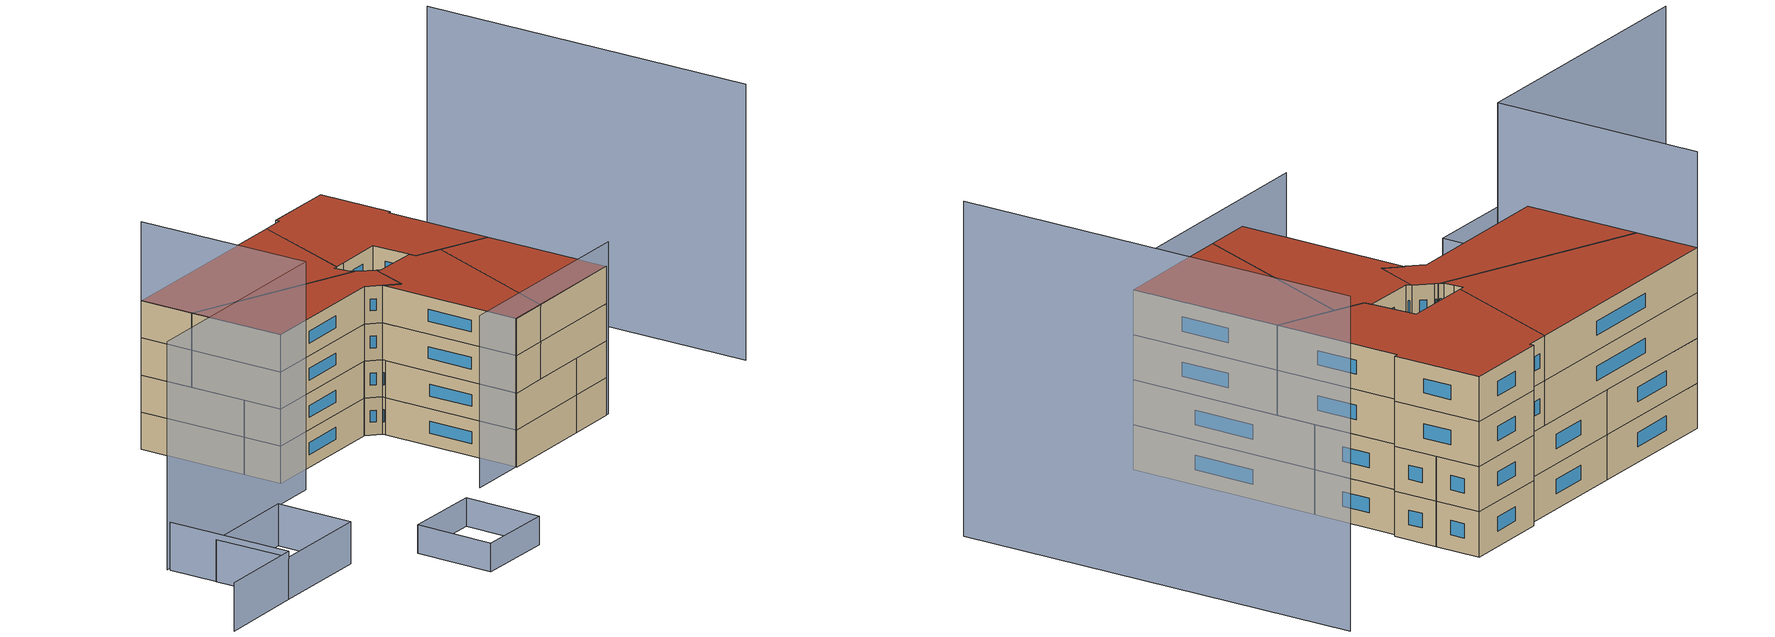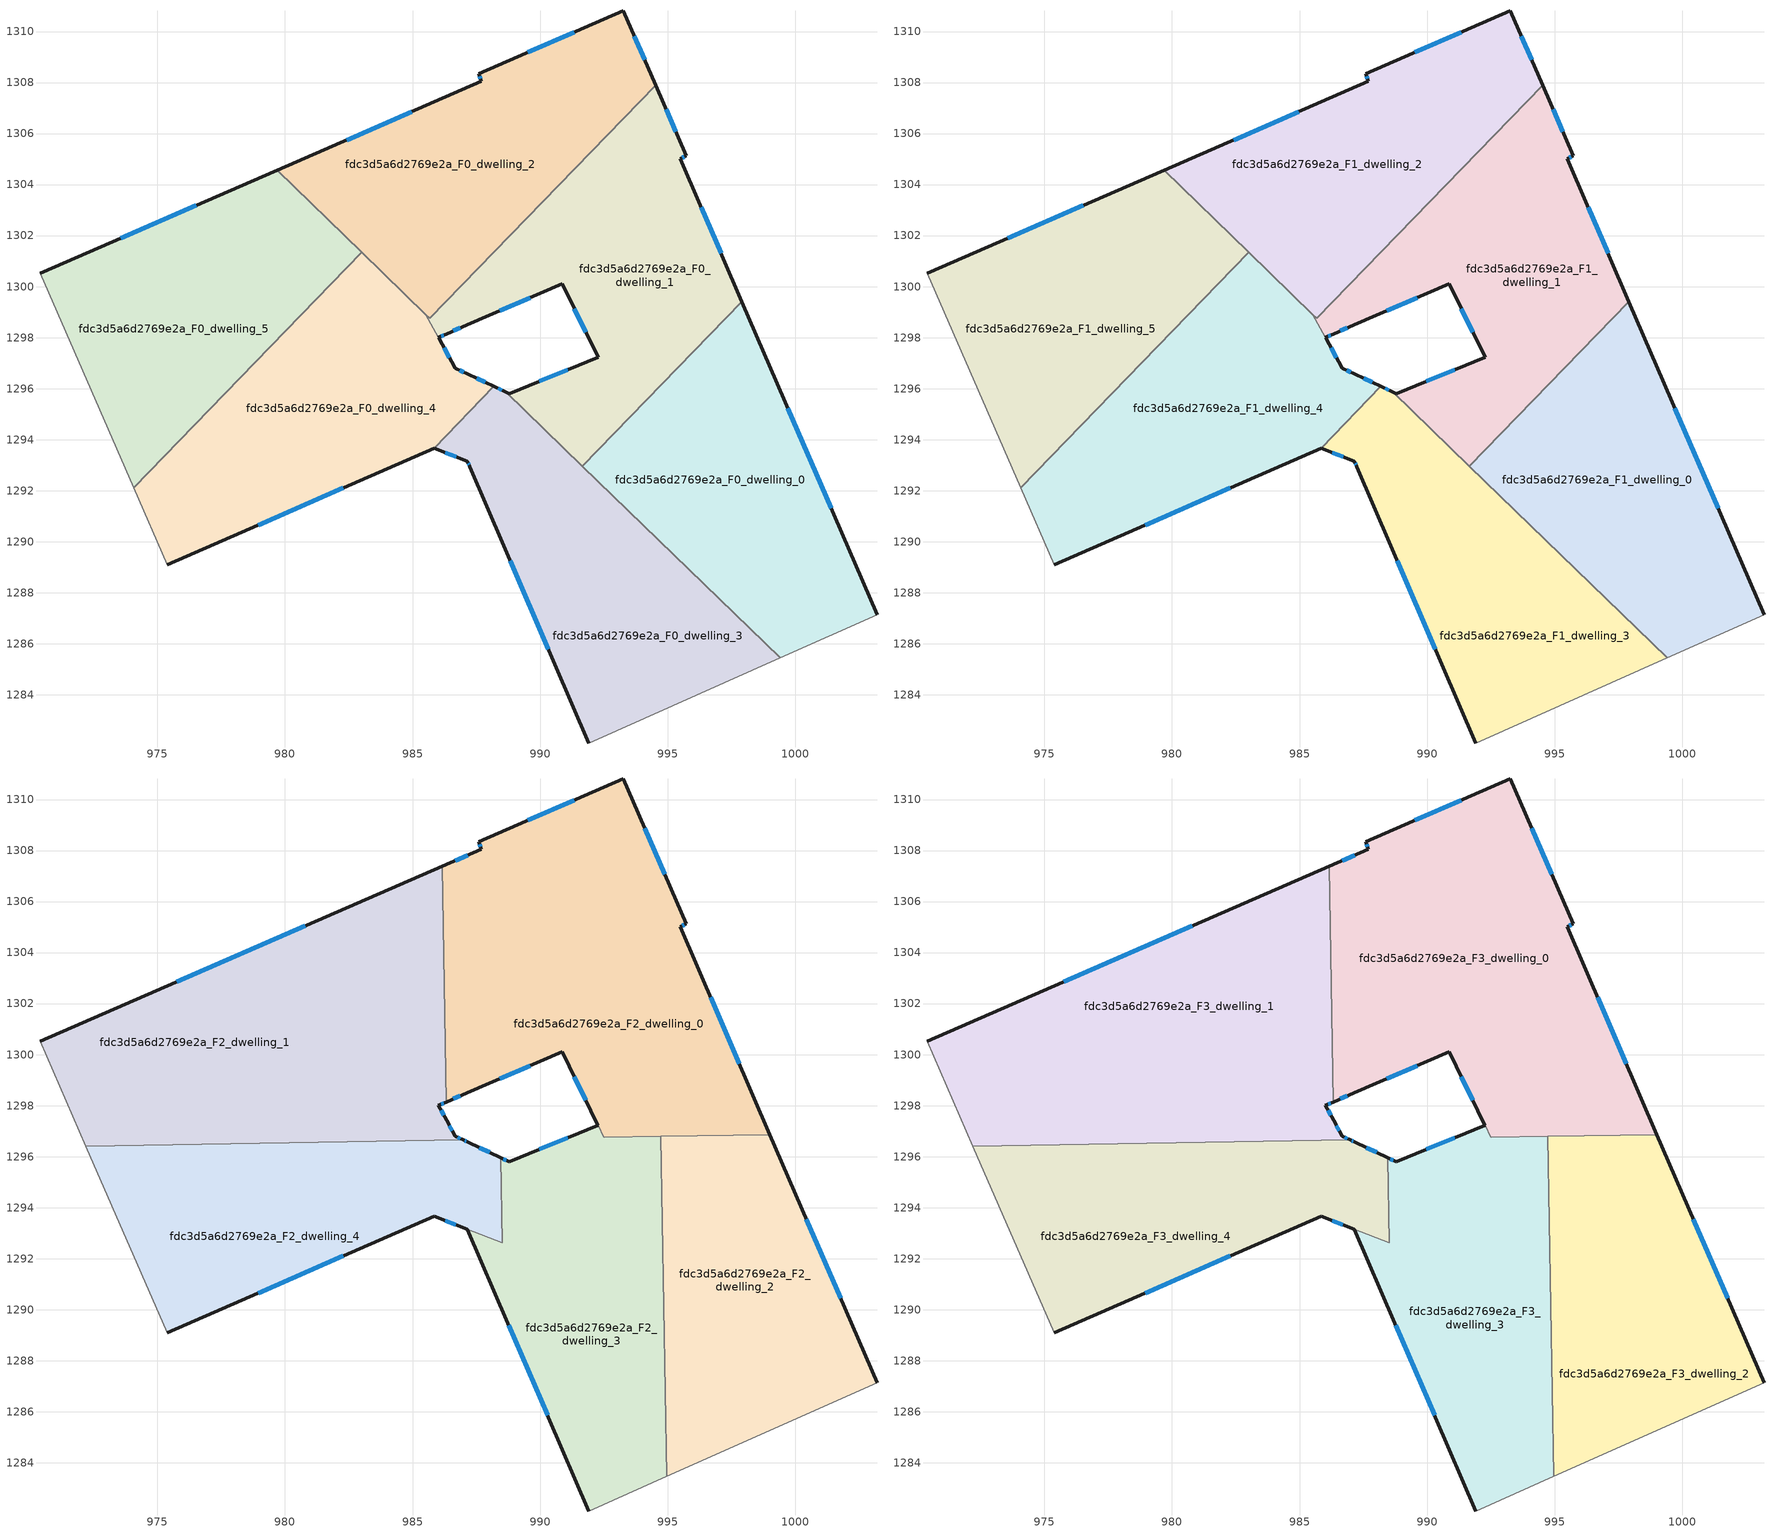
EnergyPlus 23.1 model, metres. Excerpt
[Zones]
fdc3d5a6d2769e2a_F0_dwelling_0
 floor ground (EU_floor_Construction): 997.92,1299.41 1003.21,1287.13 999.42,1285.44 991.66,1292.96 z0
 wall outside (EU_wall_Construction): 1003.21,1287.13 997.92,1299.41 z0:3
 wall adiabatic (EU_wall_Construction): 999.42,1285.44 1003.21,1287.13 z0:3
 wall to fdc3d5a6d2769e2a_F0_dwelling_1 (EU_wall_Construction): 997.92,1299.41 991.66,1292.96 z0:3
 wall to fdc3d5a6d2769e2a_F0_dwelling_3 (EU_wall_Construction): 991.66,1292.96 999.42,1285.44 z0:3
 window (EU_Window_Construction): 1001.41,1291.31 999.72,1295.23 z1.02:1.98
fdc3d5a6d2769e2a_F0_dwelling_1
 floor ground (EU_floor_Construction): 994.53,1307.9 995.74,1305.13 995.5,1305.01 997.92,1299.41 991.66,1292.96 988.67,1295.86 988.79,1295.8 992.27,1297.23 990.87,1300.12 987.15,1298.5 986.32,1298.14 986.02,1298.01 985.52,1298.91 985.67,1298.76 z0
 wall outside (EU_wall_Construction): 997.92,1299.41 995.5,1305.01 995.74,1305.13 994.53,1307.9 / 986.02,1298.01 986.32,1298.14 987.15,1298.5 990.87,1300.12 992.27,1297.23 988.79,1295.8 988.67,1295.86 z0:3
 wall to fdc3d5a6d2769e2a_F0_dwelling_2 (EU_wall_Construction): 994.53,1307.9 985.67,1298.76 985.53,1298.91 z0:3
 wall to fdc3d5a6d2769e2a_F0_dwelling_4 (EU_wall_Construction): 985.52,1298.9 986.02,1298.01 z0:3
 wall to fdc3d5a6d2769e2a_F0_dwelling_3 (EU_wall_Construction): 988.67,1295.86 991.66,1292.96 z0:3
 window (EU_Window_Construction): 995.33,1306.07 994.94,1306.96 / 995.58,1305.05 995.66,1305.09 / 997.09,1301.32 996.32,1303.11 / 991.09,1296.75 989.97,1296.29 / 991.35,1299.14 991.8,1298.21 / 988.42,1299.05 989.61,1299.57 / 986.6,1298.26 986.87,1298.38 / 986.12,1298.05 986.22,1298.09 z1.02:1.98
fdc3d5a6d2769e2a_F0_dwelling_2
 floor ground (EU_floor_Construction): 993.26,1310.81 994.53,1307.9 985.67,1298.76 979.69,1304.56 987.69,1308.04 987.6,1308.35 z0
 wall outside (EU_wall_Construction): 994.53,1307.9 993.26,1310.81 987.6,1308.35 987.69,1308.04 979.69,1304.56 z0:3
 wall to fdc3d5a6d2769e2a_F0_dwelling_5 (EU_wall_Construction): 979.69,1304.56 983.02,1301.34 z0:3
 wall to fdc3d5a6d2769e2a_F0_dwelling_4 (EU_wall_Construction): 983.02,1301.34 985.52,1298.9 z0:3
 window (EU_Window_Construction): 991.33,1309.97 989.52,1309.19 / 994.09,1308.89 993.69,1309.82 / 984.97,1306.86 982.41,1305.75 / 987.63,1308.24 987.66,1308.15 z1.02:1.98
fdc3d5a6d2769e2a_F0_dwelling_3
 floor ground (EU_floor_Construction): 999.42,1285.44 991.92,1282.11 987.25,1292.95 987.15,1293.15 985.84,1293.67 988.19,1296.09 988.67,1295.86 z0
 wall outside (EU_wall_Construction): 988.67,1295.86 988.19,1296.09 / 985.84,1293.67 987.15,1293.15 987.25,1292.95 991.92,1282.11 z0:3
 wall to fdc3d5a6d2769e2a_F0_dwelling_4 (EU_wall_Construction): 988.19,1296.09 985.84,1293.67 z0:3
 wall adiabatic (EU_wall_Construction): 991.92,1282.11 999.42,1285.44 z0:3
 window (EU_Window_Construction): 988.51,1295.93 988.35,1296.01 / 988.84,1289.26 990.33,1285.79 / 987.18,1293.08 987.22,1293.02 / 986.29,1293.49 986.71,1293.33 z1.02:1.98
fdc3d5a6d2769e2a_F0_dwelling_4
 floor ground (EU_floor_Construction): 985.52,1298.9 986.02,1298 986.67,1296.81 987.18,1296.56 988.19,1296.09 985.84,1293.67 975.39,1289.1 974.07,1292.11 983.02,1301.34 z0
 wall outside (EU_wall_Construction): 988.19,1296.09 987.18,1296.56 986.67,1296.81 986.02,1298 / 975.39,1289.1 985.84,1293.67 z0:3
 wall adiabatic (EU_wall_Construction): 974.07,1292.11 975.39,1289.1 z0:3
 wall to fdc3d5a6d2769e2a_F0_dwelling_5 (EU_wall_Construction): 983.02,1301.34 974.07,1292.11 z0:3
 window (EU_Window_Construction): 986.45,1297.21 986.24,1297.6 / 987.01,1296.65 986.85,1296.73 / 987.85,1296.25 987.52,1296.4 / 978.94,1290.65 982.29,1292.11 z1.02:1.98
fdc3d5a6d2769e2a_F0_dwelling_5
 floor ground (EU_floor_Construction): 983.02,1301.34 974.07,1292.11 970.4,1300.52 979.69,1304.56 z0
 wall outside (EU_wall_Construction): 979.69,1304.56 970.4,1300.52 z0:3
 wall adiabatic (EU_wall_Construction): 970.4,1300.52 974.07,1292.11 z0:3
 window (EU_Window_Construction): 976.53,1303.19 973.56,1301.9 z1.02:1.98
fdc3d5a6d2769e2a_F1_dwelling_0
 floor to fdc3d5a6d2769e2a_F0_dwelling_0 (EU_floor_Construction): 997.92,1299.41 1003.21,1287.13 999.42,1285.44 991.66,1292.96 z3
 wall outside (EU_wall_Construction): 1003.21,1287.13 997.92,1299.41 z3:6
 wall adiabatic (EU_wall_Construction): 999.42,1285.44 1003.21,1287.13 z3:6
 wall to fdc3d5a6d2769e2a_F1_dwelling_1 (EU_wall_Construction): 997.92,1299.41 991.66,1292.96 z3:6
 wall to fdc3d5a6d2769e2a_F1_dwelling_3 (EU_wall_Construction): 991.66,1292.96 999.42,1285.44 z3:6
 window (EU_Window_Construction): 1001.41,1291.31 999.72,1295.23 z4.02:4.98
fdc3d5a6d2769e2a_F1_dwelling_1
 floor to fdc3d5a6d2769e2a_F0_dwelling_1 (EU_floor_Construction): 994.53,1307.9 995.74,1305.13 995.5,1305.01 997.92,1299.41 991.66,1292.96 988.67,1295.86 988.79,1295.8 992.27,1297.23 990.87,1300.12 987.15,1298.5 986.32,1298.14 986.02,1298.01 985.52,1298.91 985.67,1298.76 z3
 wall outside (EU_wall_Construction): 997.92,1299.41 995.5,1305.01 995.74,1305.13 994.53,1307.9 / 986.02,1298.01 986.32,1298.14 987.15,1298.5 990.87,1300.12 992.27,1297.23 988.79,1295.8 988.67,1295.86 z3:6
 wall to fdc3d5a6d2769e2a_F1_dwelling_2 (EU_wall_Construction): 994.53,1307.9 985.67,1298.76 985.53,1298.91 z3:6
 wall to fdc3d5a6d2769e2a_F1_dwelling_4 (EU_wall_Construction): 985.52,1298.9 986.02,1298.01 z3:6
 wall to fdc3d5a6d2769e2a_F1_dwelling_3 (EU_wall_Construction): 988.67,1295.86 991.66,1292.96 z3:6
 window (EU_Window_Construction): 995.33,1306.07 994.94,1306.96 / 995.58,1305.05 995.66,1305.09 / 997.09,1301.32 996.32,1303.11 / 991.09,1296.75 989.97,1296.29 / 991.35,1299.14 991.8,1298.21 / 988.42,1299.05 989.61,1299.57 / 986.6,1298.26 986.87,1298.38 / 986.12,1298.05 986.22,1298.09 z4.02:4.98
fdc3d5a6d2769e2a_F1_dwelling_2
 floor to fdc3d5a6d2769e2a_F0_dwelling_2 (EU_floor_Construction): 993.26,1310.81 994.53,1307.9 985.67,1298.76 979.69,1304.56 987.69,1308.04 987.6,1308.35 z3
 wall outside (EU_wall_Construction): 994.53,1307.9 993.26,1310.81 987.6,1308.35 987.69,1308.04 979.69,1304.56 z3:6
 wall to fdc3d5a6d2769e2a_F1_dwelling_5 (EU_wall_Construction): 979.69,1304.56 983.02,1301.34 z3:6
 wall to fdc3d5a6d2769e2a_F1_dwelling_4 (EU_wall_Construction): 983.02,1301.34 985.52,1298.9 z3:6
 window (EU_Window_Construction): 991.33,1309.97 989.52,1309.19 / 994.09,1308.89 993.69,1309.82 / 984.97,1306.86 982.41,1305.75 / 987.63,1308.24 987.66,1308.15 z4.02:4.98
fdc3d5a6d2769e2a_F1_dwelling_3
 floor to fdc3d5a6d2769e2a_F0_dwelling_3 (EU_floor_Construction): 999.42,1285.44 991.92,1282.11 987.25,1292.95 987.15,1293.15 985.84,1293.67 988.19,1296.09 988.67,1295.86 z3
 wall outside (EU_wall_Construction): 988.67,1295.86 988.19,1296.09 / 985.84,1293.67 987.15,1293.15 987.25,1292.95 991.92,1282.11 z3:6
 wall to fdc3d5a6d2769e2a_F1_dwelling_4 (EU_wall_Construction): 988.19,1296.09 985.84,1293.67 z3:6
 wall adiabatic (EU_wall_Construction): 991.92,1282.11 999.42,1285.44 z3:6
 window (EU_Window_Construction): 988.51,1295.93 988.35,1296.01 / 988.84,1289.26 990.33,1285.79 / 987.18,1293.08 987.22,1293.02 / 986.29,1293.49 986.71,1293.33 z4.02:4.98
fdc3d5a6d2769e2a_F1_dwelling_4
 floor to fdc3d5a6d2769e2a_F0_dwelling_4 (EU_floor_Construction): 985.52,1298.9 986.02,1298 986.67,1296.81 987.18,1296.56 988.19,1296.09 985.84,1293.67 975.39,1289.1 974.07,1292.11 983.02,1301.34 z3
 wall outside (EU_wall_Construction): 988.19,1296.09 987.18,1296.56 986.67,1296.81 986.02,1298 / 975.39,1289.1 985.84,1293.67 z3:6
 wall adiabatic (EU_wall_Construction): 974.07,1292.11 975.39,1289.1 z3:6
 wall to fdc3d5a6d2769e2a_F1_dwelling_5 (EU_wall_Construction): 983.02,1301.34 974.07,1292.11 z3:6
 window (EU_Window_Construction): 986.45,1297.21 986.24,1297.6 / 987.01,1296.65 986.85,1296.73 / 987.85,1296.25 987.52,1296.4 / 978.94,1290.65 982.29,1292.11 z4.02:4.98
fdc3d5a6d2769e2a_F1_dwelling_5
 floor to fdc3d5a6d2769e2a_F0_dwelling_5 (EU_floor_Construction): 983.02,1301.34 974.07,1292.11 970.4,1300.52 979.69,1304.56 z3
 wall outside (EU_wall_Construction): 979.69,1304.56 970.4,1300.52 z3:6
 wall adiabatic (EU_wall_Construction): 970.4,1300.52 974.07,1292.11 z3:6
 window (EU_Window_Construction): 976.53,1303.19 973.56,1301.9 z4.02:4.98
fdc3d5a6d2769e2a_F2_dwelling_0
 floor to fdc3d5a6d2769e2a_F1_dwelling_1 (EU_floor_Construction): 994.53,1307.9 995.74,1305.13 995.5,1305.01 997.91,1299.41 995.39,1296.81 992.51,1296.76 990.87,1300.12 987.15,1298.5 986.32,1298.14 986.3,1299.41 z6
 floor to fdc3d5a6d2769e2a_F1_dwelling_2 (EU_floor_Construction): 993.26,1310.81 994.53,1307.9 986.3,1299.41 986.16,1307.38 987.69,1308.04 987.6,1308.35 z6
 floor to fdc3d5a6d2769e2a_F1_dwelling_0 (EU_floor_Construction): 997.91,1299.41 999.01,1296.87 995.39,1296.81 z6
 wall outside (EU_wall_Construction): 986.32,1298.14 987.15,1298.5 990.87,1300.12 992.27,1297.24 / 999.01,1296.87 995.5,1305.01 995.74,1305.13 993.26,1310.81 987.6,1308.35 987.69,1308.04 986.16,1307.38 z6:9
 wall to fdc3d5a6d2769e2a_F2_dwelling_1 (EU_wall_Construction): 986.16,1307.38 986.32,1298.14 z6:9
 wall to fdc3d5a6d2769e2a_F2_dwelling_3 (EU_wall_Construction): 992.27,1297.23 992.5,1296.76 / 992.51,1296.76 994.74,1296.79 z6:9
 wall to fdc3d5a6d2769e2a_F2_dwelling_2 (EU_wall_Construction): 994.74,1296.79 999.01,1296.87 z6:9
 window (EU_Window_Construction): 991.35,1299.14 991.79,1298.22 / 988.42,1299.05 989.61,1299.57 / 986.6,1298.26 986.87,1298.38 / 987.17,1307.81 986.68,1307.6 / 987.63,1308.24 987.66,1308.15 / 991.33,1309.97 989.52,1309.19 / 994.89,1307.06 994.1,1308.88 / 995.58,1305.05 995.66,1305.09 / 997.82,1299.64 996.69,1302.24 z7.02:7.98
fdc3d5a6d2769e2a_F2_dwelling_1
 floor to fdc3d5a6d2769e2a_F1_dwelling_5 (EU_floor_Construction): 983.02,1301.34 978.34,1296.51 972.19,1296.4 970.4,1300.52 979.69,1304.56 z6
 floor to fdc3d5a6d2769e2a_F1_dwelling_1 (EU_floor_Construction): 986.3,1299.41 986.32,1298.14 986.02,1298.01 985.52,1298.91 985.67,1298.76 z6
 floor to fdc3d5a6d2769e2a_F1_dwelling_4 (EU_floor_Construction): 985.52,1298.9 985.97,1298.1 986.02,1298.01 986.33,1297.42 986.67,1296.81 986.98,1296.66 978.34,1296.51 983.02,1301.34 z6
 floor to fdc3d5a6d2769e2a_F1_dwelling_2 (EU_floor_Construction): 986.16,1307.38 986.3,1299.41 985.67,1298.76 979.69,1304.56 z6
 floor adiabatic (EU_floor_Construction): 985.52,1298.91 985.97,1298.1 985.52,1298.9 979.69,1304.56 985.67,1298.76 z6
 wall outside (EU_wall_Construction): 986.16,1307.38 970.4,1300.52 / 986.98,1296.66 986.67,1296.81 986.33,1297.42 986.02,1298.01 986.32,1298.14 z6:9
 wall to fdc3d5a6d2769e2a_F2_dwelling_4 (EU_wall_Construction): 972.19,1296.4 986.98,1296.66 z6:9
 wall adiabatic (EU_wall_Construction): 970.4,1300.52 972.19,1296.4 z6:9
 window (EU_Window_Construction): 980.8,1305.04 975.76,1302.85 / 986.12,1298.05 986.22,1298.09 / 986.23,1297.62 986.12,1297.81 / 986.56,1297.02 986.45,1297.22 / 986.88,1296.71 986.78,1296.76 z7.02:7.98
fdc3d5a6d2769e2a_F2_dwelling_2
 floor to fdc3d5a6d2769e2a_F1_dwelling_0 (EU_floor_Construction): 999.01,1296.87 1003.21,1287.13 999.42,1285.44 994.86,1289.86 994.75,1296.15 995.39,1296.81 z6
 floor to fdc3d5a6d2769e2a_F1_dwelling_1 (EU_floor_Construction): 995.39,1296.81 994.75,1296.15 994.74,1296.79 z6
 floor to fdc3d5a6d2769e2a_F1_dwelling_3 (EU_floor_Construction): 999.42,1285.44 994.97,1283.46 994.86,1289.86 z6
 wall outside (EU_wall_Construction): 1003.21,1287.13 999.01,1296.87 z6:9
 wall adiabatic (EU_wall_Construction): 994.97,1283.46 1003.21,1287.13 z6:9
 wall to fdc3d5a6d2769e2a_F2_dwelling_3 (EU_wall_Construction): 994.74,1296.79 994.97,1283.46 z6:9
 window (EU_Window_Construction): 1001.78,1290.44 1000.44,1293.55 z7.02:7.98
fdc3d5a6d2769e2a_F2_dwelling_3
 floor to fdc3d5a6d2769e2a_F1_dwelling_3 (EU_floor_Construction): 994.86,1289.86 994.97,1283.46 991.92,1282.11 987.25,1292.95 987.24,1292.96 987.16,1293.16 988.51,1292.62 988.45,1295.96 988.67,1295.86 z6
 floor to fdc3d5a6d2769e2a_F1_dwelling_1 (EU_floor_Construction): 994.74,1296.79 994.75,1296.15 991.66,1292.96 988.67,1295.86 988.79,1295.8 992.27,1297.23 992.51,1296.76 z6
 floor to fdc3d5a6d2769e2a_F1_dwelling_0 (EU_floor_Construction): 994.75,1296.15 994.86,1289.86 991.66,1292.96 z6
 wall outside (EU_wall_Construction): 987.16,1293.16 991.92,1282.11 / 992.27,1297.23 988.79,1295.8 988.45,1295.96 z6:9
 wall adiabatic (EU_wall_Construction): 991.92,1282.11 994.97,1283.46 z6:9
 wall to fdc3d5a6d2769e2a_F2_dwelling_4 (EU_wall_Construction): 988.45,1295.96 988.51,1292.62 987.16,1293.16 z6:9
 window (EU_Window_Construction): 988.77,1289.4 990.3,1285.87 / 988.67,1295.86 988.56,1295.91 / 991.09,1296.75 989.97,1296.29 z7.02:7.98
fdc3d5a6d2769e2a_F2_dwelling_4
 floor to fdc3d5a6d2769e2a_F1_dwelling_4 (EU_floor_Construction): 988.19,1296.09 985.84,1293.67 975.39,1289.1 974.07,1292.11 978.34,1296.51 986.98,1296.66 z6
 floor to fdc3d5a6d2769e2a_F1_dwelling_5 (EU_floor_Construction): 978.34,1296.51 974.07,1292.11 972.19,1296.4 z6
 floor to fdc3d5a6d2769e2a_F1_dwelling_3 (EU_floor_Construction): 988.45,1295.96 988.51,1292.62 987.16,1293.16 985.84,1293.67 988.19,1296.09 z6
 wall outside (EU_wall_Construction): 975.39,1289.1 985.84,1293.67 987.15,1293.16 / 988.45,1295.96 987.18,1296.56 986.98,1296.66 z6:9
 wall adiabatic (EU_wall_Construction): 972.19,1296.4 975.39,1289.1 z6:9
 window (EU_Window_Construction): 978.94,1290.65 982.29,1292.11 / 987.11,1296.6 987.05,1296.63 / 988.02,1296.17 987.61,1296.36 / 986.29,1293.49 986.7,1293.33 z7.02:7.98
fdc3d5a6d2769e2a_F3_dwelling_0
 floor to fdc3d5a6d2769e2a_F2_dwelling_0 (EU_floor_Construction): 993.26,1310.81 995.74,1305.13 995.5,1305.01 999.01,1296.87 992.5,1296.76 990.87,1300.12 987.15,1298.5 986.32,1298.14 986.16,1307.38 987.69,1308.04 987.6,1308.35 z9
 wall outside (EU_wall_Construction): 986.32,1298.14 987.15,1298.5 990.87,1300.12 992.27,1297.24 / 999.01,1296.87 995.5,1305.01 995.74,1305.13 993.26,1310.81 987.6,1308.35 987.69,1308.04 986.16,1307.38 z9:12
 wall to fdc3d5a6d2769e2a_F3_dwelling_1 (EU_wall_Construction): 986.16,1307.38 986.32,1298.14 z9:12
 wall to fdc3d5a6d2769e2a_F3_dwelling_3 (EU_wall_Construction): 992.27,1297.23 992.5,1296.76 / 992.51,1296.76 994.74,1296.79 z9:12
 wall to fdc3d5a6d2769e2a_F3_dwelling_2 (EU_wall_Construction): 994.74,1296.79 999.01,1296.87 z9:12
 window (EU_Window_Construction): 991.35,1299.14 991.79,1298.22 / 988.42,1299.05 989.61,1299.57 / 986.6,1298.26 986.87,1298.38 / 987.17,1307.81 986.68,1307.6 / 987.63,1308.24 987.66,1308.15 / 991.33,1309.97 989.52,1309.19 / 994.89,1307.06 994.1,1308.88 / 995.58,1305.05 995.66,1305.09 / 997.82,1299.64 996.69,1302.24 z10.02:10.98
 roof outside (EU_roof_Construction): 999.01,1296.87 995.5,1305.01 995.74,1305.13 993.26,1310.81 987.6,1308.35 987.69,1308.04 986.16,1307.38 986.32,1298.14 987.15,1298.5 990.87,1300.12 992.5,1296.76 z12
fdc3d5a6d2769e2a_F3_dwelling_1
 floor to fdc3d5a6d2769e2a_F2_dwelling_1 (EU_floor_Construction): 986.16,1307.38 986.32,1298.14 986.02,1298.01 986.33,1297.42 986.67,1296.81 986.98,1296.66 972.19,1296.4 970.4,1300.52 z9
 wall outside (EU_wall_Construction): 986.16,1307.38 970.4,1300.52 / 986.98,1296.66 986.67,1296.81 986.33,1297.42 986.02,1298.01 986.32,1298.14 z9:12
 wall to fdc3d5a6d2769e2a_F3_dwelling_4 (EU_wall_Construction): 972.19,1296.4 986.98,1296.66 z9:12
 wall adiabatic (EU_wall_Construction): 970.4,1300.52 972.19,1296.4 z9:12
 window (EU_Window_Construction): 980.8,1305.04 975.76,1302.85 / 986.12,1298.05 986.22,1298.09 / 986.23,1297.62 986.12,1297.81 / 986.56,1297.02 986.45,1297.22 / 986.88,1296.71 986.78,1296.76 z10.02:10.98
 roof outside (EU_roof_Construction): 986.98,1296.66 986.67,1296.81 986.33,1297.42 986.02,1298.01 986.32,1298.14 986.16,1307.38 970.4,1300.52 972.19,1296.4 z12
fdc3d5a6d2769e2a_F3_dwelling_2
 floor to fdc3d5a6d2769e2a_F2_dwelling_2 (EU_floor_Construction): 999.01,1296.87 1003.21,1287.13 994.97,1283.46 994.74,1296.79 z9
 wall outside (EU_wall_Construction): 1003.21,1287.13 999.01,1296.87 z9:12
 wall adiabatic (EU_wall_Construction): 994.97,1283.46 1003.21,1287.13 z9:12
 wall to fdc3d5a6d2769e2a_F3_dwelling_3 (EU_wall_Construction): 994.74,1296.79 994.97,1283.46 z9:12
 window (EU_Window_Construction): 1001.78,1290.44 1000.44,1293.55 z10.02:10.98
 roof outside (EU_roof_Construction): 1003.21,1287.13 999.01,1296.87 994.74,1296.79 994.97,1283.46 z12
fdc3d5a6d2769e2a_F3_dwelling_3
 floor to fdc3d5a6d2769e2a_F2_dwelling_3 (EU_floor_Construction): 994.74,1296.79 994.97,1283.46 991.92,1282.11 987.16,1293.16 988.51,1292.62 988.45,1295.96 988.79,1295.8 992.27,1297.23 992.5,1296.76 z9
 wall outside (EU_wall_Construction): 987.16,1293.16 991.92,1282.11 / 992.27,1297.23 988.79,1295.8 988.45,1295.96 z9:12
 wall adiabatic (EU_wall_Construction): 991.92,1282.11 994.97,1283.46 z9:12
 wall to fdc3d5a6d2769e2a_F3_dwelling_4 (EU_wall_Construction): 988.45,1295.96 988.51,1292.62 987.16,1293.16 z9:12
 window (EU_Window_Construction): 988.77,1289.4 990.3,1285.87 / 988.67,1295.86 988.56,1295.91 / 991.09,1296.75 989.97,1296.29 z10.02:10.98
 roof outside (EU_roof_Construction): 994.97,1283.46 994.74,1296.79 992.5,1296.76 992.27,1297.23 988.79,1295.8 988.45,1295.96 988.51,1292.62 987.16,1293.16 991.92,1282.11 z12
fdc3d5a6d2769e2a_F3_dwelling_4
 floor to fdc3d5a6d2769e2a_F2_dwelling_4 (EU_floor_Construction): 988.45,1295.96 988.51,1292.62 987.15,1293.16 985.84,1293.67 975.39,1289.1 972.19,1296.4 986.98,1296.66 987.18,1296.56 z9
 wall outside (EU_wall_Construction): 975.39,1289.1 985.84,1293.67 987.15,1293.16 / 988.45,1295.96 987.18,1296.56 986.98,1296.66 z9:12
 wall adiabatic (EU_wall_Construction): 972.19,1296.4 975.39,1289.1 z9:12
 window (EU_Window_Construction): 978.94,1290.65 982.29,1292.11 / 987.11,1296.6 987.05,1296.63 / 988.02,1296.17 987.61,1296.36 / 986.29,1293.49 986.7,1293.33 z10.02:10.98
 roof outside (EU_roof_Construction): 988.51,1292.62 988.45,1295.96 987.18,1296.56 986.98,1296.66 972.19,1296.4 975.39,1289.1 985.84,1293.67 987.15,1293.16 z12
shading: 982.31,1274.4 984.86,1268.34 / 984.86,1268.34 978.87,1265.81 / 978.87,1265.81 976.32,1271.88 / 976.32,1271.88 982.31,1274.4 z0:2.3; 958.98,1279.21 963.22,1269.51 / 963.22,1269.51 956.35,1266.51 z0:3.9; 960.61,1275.46 968.4,1278.86 / 968.4,1278.86 971,1272.9 / 971,1272.9 963.21,1269.51 / 963.21,1269.51 960.61,1275.46 z0:3.4; 970.4,1300.52 976.27,1287.08 / 976.27,1287.08 958.87,1279.48 z0:18.4; 987.36,1280.21 1003.48,1287.25 z0:13.9; 1017.94,1290.5 1006.58,1316.57 z0:22.3
[Building]
EU S2 Campaign: North Axis=0; Terrain=City; Solar Distribution=FullExterior
[Site:Location]
Vienna: Latitude=48; Longitude=16.5; Time Zone=1; Elevation=183
[SizingPeriod:WeatherFileDays]
AnnualSizingPeriod: Begin Month=1; Begin Day of Month=1; End Month=12; End Day of Month=31; Day of Week for Start Day=Monday; Use Weather File Daylight Saving Period=No; Use Weather File Rain and Snow Indicators=No
[MATERIAL]
EU_InternalMass_Material: Roughness=MediumRough; Thickness=0.1; Conductivity=1; Density=1800; Specific Heat=900; Thermal Absorptance=0.9; Solar Absorptance=0.7; Visible Absorptance=0.7
[MATERIAL:NOMASS] Roughness=MediumRough; Thermal Absorptance=0.9; Solar Absorptance=0.7; Visible Absorptance=0.7
Name | Thermal Resistance
EU_wall_NoMass | 0.942466
EU_roof_NoMass | 0.551687
EU_floor_NoMass | 0.66527
[WINDOWMATERIAL:SIMPLEGLAZINGSYSTEM]
EU_Window_SimpleGlazing: UFactor=2.03367; Solar Heat Gain Coefficient=0.65; Visible Transmittance=0.65
[CONSTRUCTION]
EU_wall_Construction: EU_wall_NoMass
EU_roof_Construction: EU_roof_NoMass
EU_floor_Construction: EU_floor_NoMass
EU_Window_Construction: EU_Window_SimpleGlazing
EU_InternalMass_Construction: EU_InternalMass_Material
[ZONE] Type=1; Multiplier=1; Ceiling Height=autocalculate; Floor Area=autocalculate; Part of Total Floor Area=Yes
Name | Volume
fdc3d5a6d2769e2a_F0_dwelling_0; fdc3d5a6d2769e2a_F1_dwelling_0 | 228.841
fdc3d5a6d2769e2a_F2_dwelling_0 | 341.67
fdc3d5a6d2769e2a_F3_dwelling_0 | 341.695
fdc3d5a6d2769e2a_F0_dwelling_1; fdc3d5a6d2769e2a_F1_dwelling_1 | 229.37
fdc3d5a6d2769e2a_F2_dwelling_1; fdc3d5a6d2769e2a_F3_dwelling_1 | 343.81
fdc3d5a6d2769e2a_F0_dwelling_2; fdc3d5a6d2769e2a_F1_dwelling_2 | 228.843
fdc3d5a6d2769e2a_F2_dwelling_2; fdc3d5a6d2769e2a_F3_dwelling_2 | 228.868
fdc3d5a6d2769e2a_F0_dwelling_3; fdc3d5a6d2769e2a_F1_dwelling_3 | 224.398
fdc3d5a6d2769e2a_F2_dwelling_3; fdc3d5a6d2769e2a_F3_dwelling_3 | 235.364
fdc3d5a6d2769e2a_F0_dwelling_4; fdc3d5a6d2769e2a_F1_dwelling_4 | 232.79
fdc3d5a6d2769e2a_F2_dwelling_4; fdc3d5a6d2769e2a_F3_dwelling_4 | 223.392
fdc3d5a6d2769e2a_F0_dwelling_5; fdc3d5a6d2769e2a_F1_dwelling_5 | 228.866
[INTERNALMASS] Construction=EU_InternalMass_Construction
Name | Zone or ZoneList | Surface Area
fdc3d5a6d2769e2a_F0_dwelling_0_EU_InternalMass | fdc3d5a6d2769e2a_F0_dwelling_0 | 76.2801
fdc3d5a6d2769e2a_F0_dwelling_1_EU_InternalMass | fdc3d5a6d2769e2a_F0_dwelling_1 | 76.4607
fdc3d5a6d2769e2a_F0_dwelling_2_EU_InternalMass | fdc3d5a6d2769e2a_F0_dwelling_2 | 76.2812
fdc3d5a6d2769e2a_F0_dwelling_3_EU_InternalMass | fdc3d5a6d2769e2a_F0_dwelling_3 | 74.7987
fdc3d5a6d2769e2a_F0_dwelling_4_EU_InternalMass | fdc3d5a6d2769e2a_F0_dwelling_4 | 77.601
fdc3d5a6d2769e2a_F0_dwelling_5_EU_InternalMass | fdc3d5a6d2769e2a_F0_dwelling_5 | 76.289
fdc3d5a6d2769e2a_F1_dwelling_0_EU_InternalMass | fdc3d5a6d2769e2a_F1_dwelling_0 | 76.2801
fdc3d5a6d2769e2a_F1_dwelling_1_EU_InternalMass | fdc3d5a6d2769e2a_F1_dwelling_1 | 76.4607
fdc3d5a6d2769e2a_F1_dwelling_2_EU_InternalMass | fdc3d5a6d2769e2a_F1_dwelling_2 | 76.2812
fdc3d5a6d2769e2a_F1_dwelling_3_EU_InternalMass | fdc3d5a6d2769e2a_F1_dwelling_3 | 74.7987
fdc3d5a6d2769e2a_F1_dwelling_4_EU_InternalMass | fdc3d5a6d2769e2a_F1_dwelling_4 | 77.601
fdc3d5a6d2769e2a_F1_dwelling_5_EU_InternalMass | fdc3d5a6d2769e2a_F1_dwelling_5 | 76.289
fdc3d5a6d2769e2a_F2_dwelling_0_EU_InternalMass | fdc3d5a6d2769e2a_F2_dwelling_0 | 113.898
fdc3d5a6d2769e2a_F2_dwelling_1_EU_InternalMass | fdc3d5a6d2769e2a_F2_dwelling_1 | 114.604
fdc3d5a6d2769e2a_F2_dwelling_2_EU_InternalMass | fdc3d5a6d2769e2a_F2_dwelling_2 | 76.2894
fdc3d5a6d2769e2a_F2_dwelling_3_EU_InternalMass | fdc3d5a6d2769e2a_F2_dwelling_3 | 78.4536
fdc3d5a6d2769e2a_F2_dwelling_4_EU_InternalMass | fdc3d5a6d2769e2a_F2_dwelling_4 | 74.4603
fdc3d5a6d2769e2a_F3_dwelling_0_EU_InternalMass | fdc3d5a6d2769e2a_F3_dwelling_0 | 113.898
fdc3d5a6d2769e2a_F3_dwelling_1_EU_InternalMass | fdc3d5a6d2769e2a_F3_dwelling_1 | 114.604
fdc3d5a6d2769e2a_F3_dwelling_2_EU_InternalMass | fdc3d5a6d2769e2a_F3_dwelling_2 | 76.2894
fdc3d5a6d2769e2a_F3_dwelling_3_EU_InternalMass | fdc3d5a6d2769e2a_F3_dwelling_3 | 78.4536
fdc3d5a6d2769e2a_F3_dwelling_4_EU_InternalMass | fdc3d5a6d2769e2a_F3_dwelling_4 | 74.4603
[OTHEREQUIPMENT] Fuel Type=Electricity; Design Level Calculation Method=Watts/Area; Power per Zone Floor Area=1; Fraction Latent=0; Fraction Radiant=0; Fraction Lost=0; Carbon Dioxide Generation Rate=0; EndUse Subcategory=EU_Step8_InternalGains
Name | Zone or ZoneList or Space or SpaceList | Schedule
EU_Step8_InternalGain_fdc3d5a6d2769e2a_F0_dwelling_0_f000 | fdc3d5a6d2769e2a_F0_dwelling_0 | EU_Step8_GainSchedule_fdc3d5a6d2769e2a_F0_dwelling_0_f000
EU_Step8_InternalGain_fdc3d5a6d2769e2a_F0_dwelling_1_f000 | fdc3d5a6d2769e2a_F0_dwelling_1 | EU_Step8_GainSchedule_fdc3d5a6d2769e2a_F0_dwelling_1_f000
EU_Step8_InternalGain_fdc3d5a6d2769e2a_F0_dwelling_2_f000 | fdc3d5a6d2769e2a_F0_dwelling_2 | EU_Step8_GainSchedule_fdc3d5a6d2769e2a_F0_dwelling_2_f000
EU_Step8_InternalGain_fdc3d5a6d2769e2a_F0_dwelling_3_f000 | fdc3d5a6d2769e2a_F0_dwelling_3 | EU_Step8_GainSchedule_fdc3d5a6d2769e2a_F0_dwelling_3_f000
EU_Step8_InternalGain_fdc3d5a6d2769e2a_F0_dwelling_4_f000 | fdc3d5a6d2769e2a_F0_dwelling_4 | EU_Step8_GainSchedule_fdc3d5a6d2769e2a_F0_dwelling_4_f000
EU_Step8_InternalGain_fdc3d5a6d2769e2a_F0_dwelling_5_f000 | fdc3d5a6d2769e2a_F0_dwelling_5 | EU_Step8_GainSchedule_fdc3d5a6d2769e2a_F0_dwelling_5_f000
EU_Step8_InternalGain_fdc3d5a6d2769e2a_F1_dwelling_0_f000 | fdc3d5a6d2769e2a_F1_dwelling_0 | EU_Step8_GainSchedule_fdc3d5a6d2769e2a_F1_dwelling_0_f000
EU_Step8_InternalGain_fdc3d5a6d2769e2a_F1_dwelling_1_f000 | fdc3d5a6d2769e2a_F1_dwelling_1 | EU_Step8_GainSchedule_fdc3d5a6d2769e2a_F1_dwelling_1_f000
EU_Step8_InternalGain_fdc3d5a6d2769e2a_F1_dwelling_2_f000 | fdc3d5a6d2769e2a_F1_dwelling_2 | EU_Step8_GainSchedule_fdc3d5a6d2769e2a_F1_dwelling_2_f000
EU_Step8_InternalGain_fdc3d5a6d2769e2a_F1_dwelling_3_f000 | fdc3d5a6d2769e2a_F1_dwelling_3 | EU_Step8_GainSchedule_fdc3d5a6d2769e2a_F1_dwelling_3_f000
EU_Step8_InternalGain_fdc3d5a6d2769e2a_F1_dwelling_4_f000 | fdc3d5a6d2769e2a_F1_dwelling_4 | EU_Step8_GainSchedule_fdc3d5a6d2769e2a_F1_dwelling_4_f000
EU_Step8_InternalGain_fdc3d5a6d2769e2a_F1_dwelling_5_f000 | fdc3d5a6d2769e2a_F1_dwelling_5 | EU_Step8_GainSchedule_fdc3d5a6d2769e2a_F1_dwelling_5_f000
EU_Step8_InternalGain_fdc3d5a6d2769e2a_F2_dwelling_0_f000 | fdc3d5a6d2769e2a_F2_dwelling_0 | EU_Step8_GainSchedule_fdc3d5a6d2769e2a_F2_dwelling_0_f000
EU_Step8_InternalGain_fdc3d5a6d2769e2a_F2_dwelling_1_f000 | fdc3d5a6d2769e2a_F2_dwelling_1 | EU_Step8_GainSchedule_fdc3d5a6d2769e2a_F2_dwelling_1_f000
EU_Step8_InternalGain_fdc3d5a6d2769e2a_F2_dwelling_2_f000 | fdc3d5a6d2769e2a_F2_dwelling_2 | EU_Step8_GainSchedule_fdc3d5a6d2769e2a_F2_dwelling_2_f000
EU_Step8_InternalGain_fdc3d5a6d2769e2a_F2_dwelling_3_f000 | fdc3d5a6d2769e2a_F2_dwelling_3 | EU_Step8_GainSchedule_fdc3d5a6d2769e2a_F2_dwelling_3_f000
EU_Step8_InternalGain_fdc3d5a6d2769e2a_F2_dwelling_4_f000 | fdc3d5a6d2769e2a_F2_dwelling_4 | EU_Step8_GainSchedule_fdc3d5a6d2769e2a_F2_dwelling_4_f000
EU_Step8_InternalGain_fdc3d5a6d2769e2a_F3_dwelling_0_f000 | fdc3d5a6d2769e2a_F3_dwelling_0 | EU_Step8_GainSchedule_fdc3d5a6d2769e2a_F3_dwelling_0_f000
EU_Step8_InternalGain_fdc3d5a6d2769e2a_F3_dwelling_1_f000 | fdc3d5a6d2769e2a_F3_dwelling_1 | EU_Step8_GainSchedule_fdc3d5a6d2769e2a_F3_dwelling_1_f000
EU_Step8_InternalGain_fdc3d5a6d2769e2a_F3_dwelling_2_f000 | fdc3d5a6d2769e2a_F3_dwelling_2 | EU_Step8_GainSchedule_fdc3d5a6d2769e2a_F3_dwelling_2_f000
EU_Step8_InternalGain_fdc3d5a6d2769e2a_F3_dwelling_3_f000 | fdc3d5a6d2769e2a_F3_dwelling_3 | EU_Step8_GainSchedule_fdc3d5a6d2769e2a_F3_dwelling_3_f000
EU_Step8_InternalGain_fdc3d5a6d2769e2a_F3_dwelling_4_f000 | fdc3d5a6d2769e2a_F3_dwelling_4 | EU_Step8_GainSchedule_fdc3d5a6d2769e2a_F3_dwelling_4_f000
[ZONEVENTILATION:DESIGNFLOWRATE] Schedule=EU_AlwaysOn; Design Flow Rate Calculation Method=AirChanges/Hour; Air Changes per Hour=0.530523; Ventilation Type=Natural; Fan Pressure Rise=0; Fan Total Efficiency=1; Constant Term Coefficient=1; Temperature Term Coefficient=0; Velocity Term Coefficient=0; Velocity Squared Term Coefficient=0; Minimum Indoor Temperature=-100; Maximum Indoor Temperature=100; Delta Temperature=-100; Minimum Outdoor Temperature=-100; Maximum Outdoor Temperature=100; Maximum Wind Speed=40
Name | Zone or ZoneList or Space or SpaceList
EU_ConstantAir_fdc3d5a6d2769e2a_F0_dwelling_0 | fdc3d5a6d2769e2a_F0_dwelling_0
EU_ConstantAir_fdc3d5a6d2769e2a_F0_dwelling_1 | fdc3d5a6d2769e2a_F0_dwelling_1
EU_ConstantAir_fdc3d5a6d2769e2a_F0_dwelling_2 | fdc3d5a6d2769e2a_F0_dwelling_2
EU_ConstantAir_fdc3d5a6d2769e2a_F0_dwelling_3 | fdc3d5a6d2769e2a_F0_dwelling_3
EU_ConstantAir_fdc3d5a6d2769e2a_F0_dwelling_4 | fdc3d5a6d2769e2a_F0_dwelling_4
EU_ConstantAir_fdc3d5a6d2769e2a_F0_dwelling_5 | fdc3d5a6d2769e2a_F0_dwelling_5
EU_ConstantAir_fdc3d5a6d2769e2a_F1_dwelling_0 | fdc3d5a6d2769e2a_F1_dwelling_0
EU_ConstantAir_fdc3d5a6d2769e2a_F1_dwelling_1 | fdc3d5a6d2769e2a_F1_dwelling_1
EU_ConstantAir_fdc3d5a6d2769e2a_F1_dwelling_2 | fdc3d5a6d2769e2a_F1_dwelling_2
EU_ConstantAir_fdc3d5a6d2769e2a_F1_dwelling_3 | fdc3d5a6d2769e2a_F1_dwelling_3
EU_ConstantAir_fdc3d5a6d2769e2a_F1_dwelling_4 | fdc3d5a6d2769e2a_F1_dwelling_4
EU_ConstantAir_fdc3d5a6d2769e2a_F1_dwelling_5 | fdc3d5a6d2769e2a_F1_dwelling_5
EU_ConstantAir_fdc3d5a6d2769e2a_F2_dwelling_0 | fdc3d5a6d2769e2a_F2_dwelling_0
EU_ConstantAir_fdc3d5a6d2769e2a_F2_dwelling_1 | fdc3d5a6d2769e2a_F2_dwelling_1
EU_ConstantAir_fdc3d5a6d2769e2a_F2_dwelling_2 | fdc3d5a6d2769e2a_F2_dwelling_2
EU_ConstantAir_fdc3d5a6d2769e2a_F2_dwelling_3 | fdc3d5a6d2769e2a_F2_dwelling_3
EU_ConstantAir_fdc3d5a6d2769e2a_F2_dwelling_4 | fdc3d5a6d2769e2a_F2_dwelling_4
EU_ConstantAir_fdc3d5a6d2769e2a_F3_dwelling_0 | fdc3d5a6d2769e2a_F3_dwelling_0
EU_ConstantAir_fdc3d5a6d2769e2a_F3_dwelling_1 | fdc3d5a6d2769e2a_F3_dwelling_1
EU_ConstantAir_fdc3d5a6d2769e2a_F3_dwelling_2 | fdc3d5a6d2769e2a_F3_dwelling_2
EU_ConstantAir_fdc3d5a6d2769e2a_F3_dwelling_3 | fdc3d5a6d2769e2a_F3_dwelling_3
EU_ConstantAir_fdc3d5a6d2769e2a_F3_dwelling_4 | fdc3d5a6d2769e2a_F3_dwelling_4
[HVACTEMPLATE:THERMOSTAT] Constant Heating Setpoint=20; Constant Cooling Setpoint=50
EU_HeatOnly_fdc3d5a6d2769e2a_F0_dwelling_0; EU_HeatOnly_fdc3d5a6d2769e2a_F0_dwelling_1; EU_HeatOnly_fdc3d5a6d2769e2a_F0_dwelling_2; EU_HeatOnly_fdc3d5a6d2769e2a_F0_dwelling_3; EU_HeatOnly_fdc3d5a6d2769e2a_F0_dwelling_4; EU_HeatOnly_fdc3d5a6d2769e2a_F0_dwelling_5; EU_HeatOnly_fdc3d5a6d2769e2a_F1_dwelling_0; EU_HeatOnly_fdc3d5a6d2769e2a_F1_dwelling_1; EU_HeatOnly_fdc3d5a6d2769e2a_F1_dwelling_2; EU_HeatOnly_fdc3d5a6d2769e2a_F1_dwelling_3; EU_HeatOnly_fdc3d5a6d2769e2a_F1_dwelling_4; EU_HeatOnly_fdc3d5a6d2769e2a_F1_dwelling_5; EU_HeatOnly_fdc3d5a6d2769e2a_F2_dwelling_0; EU_HeatOnly_fdc3d5a6d2769e2a_F2_dwelling_1; EU_HeatOnly_fdc3d5a6d2769e2a_F2_dwelling_2; EU_HeatOnly_fdc3d5a6d2769e2a_F2_dwelling_3; EU_HeatOnly_fdc3d5a6d2769e2a_F2_dwelling_4; EU_HeatOnly_fdc3d5a6d2769e2a_F3_dwelling_0; EU_HeatOnly_fdc3d5a6d2769e2a_F3_dwelling_1; EU_HeatOnly_fdc3d5a6d2769e2a_F3_dwelling_2; EU_HeatOnly_fdc3d5a6d2769e2a_F3_dwelling_3; EU_HeatOnly_fdc3d5a6d2769e2a_F3_dwelling_4
[HVACTEMPLATE:ZONE:IDEALLOADSAIRSYSTEM] System Availability Schedule=EU_AlwaysOn; Maximum Heating Supply Air Temperature=50; Minimum Cooling Supply Air Temperature=13; Maximum Heating Supply Air Humidity Ratio=0.0156; Minimum Cooling Supply Air Humidity Ratio=0.0077; Heating Limit=NoLimit; Cooling Limit=NoLimit; Heating Availability Schedule=EU_AlwaysOn; Cooling Availability Schedule=EU_CoolingOff; Dehumidification Control Type=ConstantSensibleHeatRatio; Cooling Sensible Heat Ratio=0.7; Dehumidification Setpoint=60; Humidification Control Type=None; Humidification Setpoint=30; Outdoor Air Method=None; Outdoor Air Flow Rate per Person=0.00944; Outdoor Air Flow Rate per Zone Floor Area=0; Outdoor Air Flow Rate per Zone=0; Demand Controlled Ventilation Type=None; Outdoor Air Economizer Type=NoEconomizer; Heat Recovery Type=None; Sensible Heat Recovery Effectiveness=0.7; Latent Heat Recovery Effectiveness=0.65
Name | Template Thermostat
fdc3d5a6d2769e2a_F0_dwelling_0 | EU_HeatOnly_fdc3d5a6d2769e2a_F0_dwelling_0
fdc3d5a6d2769e2a_F0_dwelling_1 | EU_HeatOnly_fdc3d5a6d2769e2a_F0_dwelling_1
fdc3d5a6d2769e2a_F0_dwelling_2 | EU_HeatOnly_fdc3d5a6d2769e2a_F0_dwelling_2
fdc3d5a6d2769e2a_F0_dwelling_3 | EU_HeatOnly_fdc3d5a6d2769e2a_F0_dwelling_3
fdc3d5a6d2769e2a_F0_dwelling_4 | EU_HeatOnly_fdc3d5a6d2769e2a_F0_dwelling_4
fdc3d5a6d2769e2a_F0_dwelling_5 | EU_HeatOnly_fdc3d5a6d2769e2a_F0_dwelling_5
fdc3d5a6d2769e2a_F1_dwelling_0 | EU_HeatOnly_fdc3d5a6d2769e2a_F1_dwelling_0
fdc3d5a6d2769e2a_F1_dwelling_1 | EU_HeatOnly_fdc3d5a6d2769e2a_F1_dwelling_1
fdc3d5a6d2769e2a_F1_dwelling_2 | EU_HeatOnly_fdc3d5a6d2769e2a_F1_dwelling_2
fdc3d5a6d2769e2a_F1_dwelling_3 | EU_HeatOnly_fdc3d5a6d2769e2a_F1_dwelling_3
fdc3d5a6d2769e2a_F1_dwelling_4 | EU_HeatOnly_fdc3d5a6d2769e2a_F1_dwelling_4
fdc3d5a6d2769e2a_F1_dwelling_5 | EU_HeatOnly_fdc3d5a6d2769e2a_F1_dwelling_5
fdc3d5a6d2769e2a_F2_dwelling_0 | EU_HeatOnly_fdc3d5a6d2769e2a_F2_dwelling_0
fdc3d5a6d2769e2a_F2_dwelling_1 | EU_HeatOnly_fdc3d5a6d2769e2a_F2_dwelling_1
fdc3d5a6d2769e2a_F2_dwelling_2 | EU_HeatOnly_fdc3d5a6d2769e2a_F2_dwelling_2
fdc3d5a6d2769e2a_F2_dwelling_3 | EU_HeatOnly_fdc3d5a6d2769e2a_F2_dwelling_3
fdc3d5a6d2769e2a_F2_dwelling_4 | EU_HeatOnly_fdc3d5a6d2769e2a_F2_dwelling_4
fdc3d5a6d2769e2a_F3_dwelling_0 | EU_HeatOnly_fdc3d5a6d2769e2a_F3_dwelling_0
fdc3d5a6d2769e2a_F3_dwelling_1 | EU_HeatOnly_fdc3d5a6d2769e2a_F3_dwelling_1
fdc3d5a6d2769e2a_F3_dwelling_2 | EU_HeatOnly_fdc3d5a6d2769e2a_F3_dwelling_2
fdc3d5a6d2769e2a_F3_dwelling_3 | EU_HeatOnly_fdc3d5a6d2769e2a_F3_dwelling_3
fdc3d5a6d2769e2a_F3_dwelling_4 | EU_HeatOnly_fdc3d5a6d2769e2a_F3_dwelling_4
[SIZING:ZONE] Zone Cooling Design Supply Air Temperature Input Method=SupplyAirTemperature; Zone Cooling Design Supply Air Temperature=13; Zone Heating Design Supply Air Temperature Input Method=SupplyAirTemperature; Zone Heating Design Supply Air Temperature=50; Zone Cooling Design Supply Air Humidity Ratio=0.008; Zone Heating Design Supply Air Humidity Ratio=0.008; Cooling Design Air Flow Method=DesignDay; Cooling Design Air Flow Rate=0; Cooling Minimum Air Flow per Zone Floor Area=0.000762; Cooling Minimum Air Flow=0; Cooling Minimum Air Flow Fraction=0.2; Heating Design Air Flow Method=DesignDay; Heating Design Air Flow Rate=0; Heating Maximum Air Flow per Zone Floor Area=0.002032; Heating Maximum Air Flow=0.141576; Heating Maximum Air Flow Fraction=0.3; Account for Dedicated Outdoor Air System=No; Dedicated Outdoor Air System Control Strategy=NeutralSupplyAir; Dedicated Outdoor Air Low Setpoint Temperature for Design=autosize; Dedicated Outdoor Air High Setpoint Temperature for Design=autosize; Zone Load Sizing Method=Sensible Load Only No Latent Load; Zone Latent Cooling Design Supply Air Humidity Ratio Input Method=HumidityRatioDifference; Zone Cooling Design Supply Air Humidity Ratio Difference=0.005; Zone Latent Heating Design Supply Air Humidity Ratio Input Method=HumidityRatioDifference; Zone Humidification Design Supply Air Humidity Ratio Difference=0.005
fdc3d5a6d2769e2a_F0_dwelling_0; fdc3d5a6d2769e2a_F0_dwelling_1; fdc3d5a6d2769e2a_F0_dwelling_2; fdc3d5a6d2769e2a_F0_dwelling_3; fdc3d5a6d2769e2a_F0_dwelling_4; fdc3d5a6d2769e2a_F0_dwelling_5; fdc3d5a6d2769e2a_F1_dwelling_0; fdc3d5a6d2769e2a_F1_dwelling_1; fdc3d5a6d2769e2a_F1_dwelling_2; fdc3d5a6d2769e2a_F1_dwelling_3; fdc3d5a6d2769e2a_F1_dwelling_4; fdc3d5a6d2769e2a_F1_dwelling_5; fdc3d5a6d2769e2a_F2_dwelling_0; fdc3d5a6d2769e2a_F2_dwelling_1; fdc3d5a6d2769e2a_F2_dwelling_2; fdc3d5a6d2769e2a_F2_dwelling_3; fdc3d5a6d2769e2a_F2_dwelling_4; fdc3d5a6d2769e2a_F3_dwelling_0; fdc3d5a6d2769e2a_F3_dwelling_1; fdc3d5a6d2769e2a_F3_dwelling_2; fdc3d5a6d2769e2a_F3_dwelling_3; fdc3d5a6d2769e2a_F3_dwelling_4
[SCHEDULE:CONSTANT]
Name | Hourly Value
EU_AlwaysOn | 1
EU_CoolingOff | 0
[SCHEDULE:FILE] Column Number=1; Rows to Skip at Top=0; Number of Hours of Data=8760; Column Separator=Comma; Interpolate to Timestep=No; Minutes per Item=60; Adjust Schedule for Daylight Savings=Yes
Name | File
EU_Step8_GainSchedule_fdc3d5a6d2769e2a_F0_dwelling_0_f000 | ../../schedules/fdc3d5a6d2769e2a/fdc3d5a6d2769e2a_F0_dwelling_0_f000_gain.csv
EU_Step8_GainSchedule_fdc3d5a6d2769e2a_F0_dwelling_1_f000 | ../../schedules/fdc3d5a6d2769e2a/fdc3d5a6d2769e2a_F0_dwelling_1_f000_gain.csv
EU_Step8_GainSchedule_fdc3d5a6d2769e2a_F0_dwelling_2_f000 | ../../schedules/fdc3d5a6d2769e2a/fdc3d5a6d2769e2a_F0_dwelling_2_f000_gain.csv
EU_Step8_GainSchedule_fdc3d5a6d2769e2a_F0_dwelling_3_f000 | ../../schedules/fdc3d5a6d2769e2a/fdc3d5a6d2769e2a_F0_dwelling_3_f000_gain.csv
EU_Step8_GainSchedule_fdc3d5a6d2769e2a_F0_dwelling_4_f000 | ../../schedules/fdc3d5a6d2769e2a/fdc3d5a6d2769e2a_F0_dwelling_4_f000_gain.csv
EU_Step8_GainSchedule_fdc3d5a6d2769e2a_F0_dwelling_5_f000 | ../../schedules/fdc3d5a6d2769e2a/fdc3d5a6d2769e2a_F0_dwelling_5_f000_gain.csv
EU_Step8_GainSchedule_fdc3d5a6d2769e2a_F1_dwelling_0_f000 | ../../schedules/fdc3d5a6d2769e2a/fdc3d5a6d2769e2a_F1_dwelling_0_f000_gain.csv
EU_Step8_GainSchedule_fdc3d5a6d2769e2a_F1_dwelling_1_f000 | ../../schedules/fdc3d5a6d2769e2a/fdc3d5a6d2769e2a_F1_dwelling_1_f000_gain.csv
EU_Step8_GainSchedule_fdc3d5a6d2769e2a_F1_dwelling_2_f000 | ../../schedules/fdc3d5a6d2769e2a/fdc3d5a6d2769e2a_F1_dwelling_2_f000_gain.csv
EU_Step8_GainSchedule_fdc3d5a6d2769e2a_F1_dwelling_3_f000 | ../../schedules/fdc3d5a6d2769e2a/fdc3d5a6d2769e2a_F1_dwelling_3_f000_gain.csv
EU_Step8_GainSchedule_fdc3d5a6d2769e2a_F1_dwelling_4_f000 | ../../schedules/fdc3d5a6d2769e2a/fdc3d5a6d2769e2a_F1_dwelling_4_f000_gain.csv
EU_Step8_GainSchedule_fdc3d5a6d2769e2a_F1_dwelling_5_f000 | ../../schedules/fdc3d5a6d2769e2a/fdc3d5a6d2769e2a_F1_dwelling_5_f000_gain.csv
EU_Step8_GainSchedule_fdc3d5a6d2769e2a_F2_dwelling_0_f000 | ../../schedules/fdc3d5a6d2769e2a/fdc3d5a6d2769e2a_F2_dwelling_0_f000_gain.csv
EU_Step8_GainSchedule_fdc3d5a6d2769e2a_F2_dwelling_1_f000 | ../../schedules/fdc3d5a6d2769e2a/fdc3d5a6d2769e2a_F2_dwelling_1_f000_gain.csv
EU_Step8_GainSchedule_fdc3d5a6d2769e2a_F2_dwelling_2_f000 | ../../schedules/fdc3d5a6d2769e2a/fdc3d5a6d2769e2a_F2_dwelling_2_f000_gain.csv
EU_Step8_GainSchedule_fdc3d5a6d2769e2a_F2_dwelling_3_f000 | ../../schedules/fdc3d5a6d2769e2a/fdc3d5a6d2769e2a_F2_dwelling_3_f000_gain.csv
EU_Step8_GainSchedule_fdc3d5a6d2769e2a_F2_dwelling_4_f000 | ../../schedules/fdc3d5a6d2769e2a/fdc3d5a6d2769e2a_F2_dwelling_4_f000_gain.csv
EU_Step8_GainSchedule_fdc3d5a6d2769e2a_F3_dwelling_0_f000 | ../../schedules/fdc3d5a6d2769e2a/fdc3d5a6d2769e2a_F3_dwelling_0_f000_gain.csv
EU_Step8_GainSchedule_fdc3d5a6d2769e2a_F3_dwelling_1_f000 | ../../schedules/fdc3d5a6d2769e2a/fdc3d5a6d2769e2a_F3_dwelling_1_f000_gain.csv
EU_Step8_GainSchedule_fdc3d5a6d2769e2a_F3_dwelling_2_f000 | ../../schedules/fdc3d5a6d2769e2a/fdc3d5a6d2769e2a_F3_dwelling_2_f000_gain.csv
EU_Step8_GainSchedule_fdc3d5a6d2769e2a_F3_dwelling_3_f000 | ../../schedules/fdc3d5a6d2769e2a/fdc3d5a6d2769e2a_F3_dwelling_3_f000_gain.csv
EU_Step8_GainSchedule_fdc3d5a6d2769e2a_F3_dwelling_4_f000 | ../../schedules/fdc3d5a6d2769e2a/fdc3d5a6d2769e2a_F3_dwelling_4_f000_gain.csv
